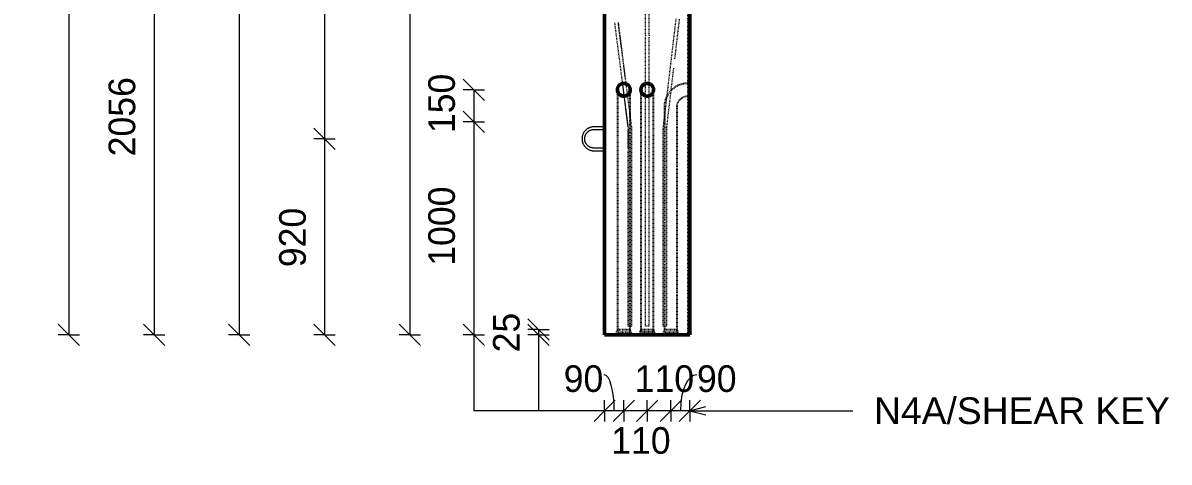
# Model space of a CAD drawing. Header units: millimetres. Extents: x 15006 to 36832, y -1993 to 19978.
# Drawn here: x 15006 to 20383, y -1993 to 69 of the extents above; entities that cross this region are included whole.
import ezdxf

# ---------------------------------------------------------------- set-up
doc = ezdxf.new("R2010")
doc.units = ezdxf.units.MM
doc.linetypes.add('Dash', pattern=[6.36, 3.18, -3.18])
for name, color, linetype, lineweight in [('A-ANNO-DIMS', 211, 'Continuous', 9), ('A-ANNO-DIMS-50', 211, 'Continuous', 9), ('A-DETL-MBND', 5, 'Continuous', 18), ('A-GENM', 13, 'Continuous', 18), ('A-WALL', 113, 'Continuous', 25), ('A-WALL-HDLN', 110, 'Dash', 25), ('G-ANNO-TEXT', 231, 'Continuous', 9), ('S-RBAR', 171, 'Continuous', 18)]:
    doc.layers.add(name, color=color, linetype=linetype, lineweight=lineweight)
doc.styles.add('Arial', font='arial.ttf', dxfattribs={"height": 125})
doc.styles.add('Nirmala UI Semilight', font='NirmalaS.ttf', dxfattribs={"height": 125})
doc.dimstyles.new('Arrow_Filled_-_2_5_NI_UI', dxfattribs={"dimscale": 304.8, "dimtxt": 130.920493, "dimasz": 0.328084, "dimexe": 0.164042, "dimexo": 0.0625, "dimgap": 0.164042, "dimtad": 1, "dimdec": 0, "dimzin": 0, "dimdsep": 46, "dimtxsty": 'Nirmala UI Semilight', "dimblk1": 'OBLIQUE', "dimblk2": 'OBLIQUE', "dimsah": 1, "dimcen": 0.09, "dimazin": 0, "dimtfac": 1, "dimtdec": 4, "dimtix": 1, "dimtmove": 0, "dimatfit": 3, "dimfxl": 0.164042, "dimfxlon": 1, "dimtvp": 1, "dimtolj": 1, "dimtzin": 0, "dimarcsym": 2})
doc.dimstyles.new('Arrow_Filled_-_2_5_NI_UI_1', dxfattribs={"dimscale": 304.8, "dimtxt": 130.920493, "dimasz": 0.328084, "dimexe": 0.164042, "dimexo": 0.0625, "dimgap": 0.164042, "dimtad": 1, "dimdec": 0, "dimzin": 0, "dimdsep": 46, "dimtxsty": 'Nirmala UI Semilight', "dimblk1": 'OBLIQUE', "dimblk2": 'OBLIQUE', "dimsah": 1, "dimcen": 0.09, "dimazin": 0, "dimtfac": 1, "dimtdec": 4, "dimtix": 1, "dimtmove": 1, "dimatfit": 3, "dimfxl": 0.164042, "dimfxlon": 1, "dimtvp": 1, "dimtolj": 1, "dimtzin": 0, "dimarcsym": 2})
doc.dimstyles.new('Arrow_Filled_-_2_5_NI_UI_2', dxfattribs={"dimscale": 304.8, "dimtxt": 130.920493, "dimasz": 0.328084, "dimexe": 0.164042, "dimexo": 0.0625, "dimgap": 0.164042, "dimtad": 1, "dimdec": 0, "dimzin": 0, "dimdsep": 46, "dimtxsty": 'Nirmala UI Semilight', "dimblk1": 'OBLIQUE', "dimblk2": 'OBLIQUE', "dimsah": 1, "dimcen": 0.09, "dimazin": 0, "dimtfac": 1, "dimtdec": 4, "dimtix": 1, "dimtmove": 2, "dimatfit": 3, "dimfxl": 0.164042, "dimfxlon": 1, "dimtvp": 1, "dimtolj": 1, "dimtzin": 0, "dimarcsym": 2})

# ---------------------------------------------------------------- blocks, each defined once
blk = doc.blocks.new('12_7Ø_ Lifting Insert_COLUMN - 12_9Ø Lifting insert-V1-Elevation Right Copy 1')
at = {"layer": 'A-GENM'}
for p, q in [((17735.4, 2176.3), (17685.4, 2176.3)), ((17685.4, 2163.6), (17735.4, 2163.6)), ((17735.4, 2076.3), (17685.4, 2076.3)), ((17685.4, 2063.6), (17735.4, 2063.6))]:
    blk.add_line(p, q, dxfattribs=at)
at = {"layer": 'A-GENM', "flags": 128}
for points in [[(17685.4, 2176.3), (17683.2, 2176.3), (17680.9, 2176.2), (17678.7, 2175.9), (17676.5, 2175.6), (17674.2, 2175.2), (17672, 2174.7), (17669.9, 2174.2), (17667.7, 2173.5), (17665.6, 2172.7), (17663.5, 2171.9), (17661.4, 2171), (17659.4, 2170), (17657.4, 2168.9), (17655.5, 2167.7), (17653.6, 2166.5), (17651.8, 2165.2), (17650, 2163.8), (17648.3, 2162.4), (17646.6, 2160.8), (17645, 2159.3), (17643.5, 2157.6), (17642, 2155.9), (17640.6, 2154.1), (17639.3, 2152.3), (17638, 2150.4), (17636.8, 2148.5), (17635.7, 2146.6), (17634.7, 2144.6), (17633.8, 2142.5), (17632.9, 2140.4), (17632.1, 2138.3), (17631.4, 2136.2), (17630.8, 2134), (17630.3, 2131.8), (17629.9, 2129.6), (17629.6, 2127.3), (17629.3, 2125.1), (17629.2, 2122.9), (17629.1, 2120.6), (17629.1, 2118.4), (17629.2, 2116.1), (17629.4, 2113.9), (17629.7, 2111.6), (17630.1, 2109.4), (17630.6, 2107.2), (17631.1, 2105), (17631.8, 2102.9), (17632.5, 2100.7), (17633.3, 2098.6), (17634.2, 2096.6), (17635.2, 2094.5), (17636.2, 2092.5), (17637.4, 2090.6), (17638.6, 2088.7), (17639.9, 2086.8), (17641.2, 2085), (17642.7, 2083.3), (17644.2, 2081.6), (17645.7, 2080), (17647.4, 2078.4), (17649.1, 2077), (17650.8, 2075.5), (17652.6, 2074.2), (17654.5, 2072.9), (17656.4, 2071.7), (17658.3, 2070.6), (17660.3, 2069.5), (17662.4, 2068.6), (17664.4, 2067.7), (17666.6, 2066.9), (17668.7, 2066.2), (17670.9, 2065.6), (17673, 2065), (17675.3, 2064.6), (17677.5, 2064.2), (17679.7, 2063.9), (17682, 2063.8), (17684.2, 2063.7), (17685.4, 2063.6)], [(17685.4, 2076.3), (17683.7, 2076.4), (17681.9, 2076.5), (17680.2, 2076.7), (17678.5, 2076.9), (17676.8, 2077.2), (17675.1, 2077.6), (17673.4, 2078), (17671.7, 2078.6), (17670.1, 2079.1), (17668.4, 2079.8), (17666.8, 2080.5), (17665.3, 2081.3), (17663.7, 2082.1), (17662.2, 2083), (17660.8, 2084), (17659.4, 2085), (17658, 2086.1), (17656.6, 2087.2), (17655.4, 2088.4), (17654.1, 2089.6), (17652.9, 2090.9), (17651.8, 2092.2), (17650.7, 2093.6), (17649.7, 2095), (17648.7, 2096.4), (17647.8, 2097.9), (17646.9, 2099.4), (17646.1, 2101), (17645.4, 2102.6), (17644.7, 2104.2), (17644.1, 2105.8), (17643.6, 2107.5), (17643.1, 2109.2), (17642.7, 2110.9), (17642.4, 2112.6), (17642.2, 2114.3), (17642, 2116), (17641.8, 2117.8), (17641.8, 2119.5), (17641.8, 2121.3), (17641.9, 2123), (17642, 2124.8), (17642.3, 2126.5), (17642.6, 2128.2), (17642.9, 2129.9), (17643.4, 2131.6), (17643.9, 2133.3), (17644.4, 2134.9), (17645, 2136.6), (17645.7, 2138.2), (17646.5, 2139.7), (17647.3, 2141.3), (17648.2, 2142.8), (17649.1, 2144.3), (17650.1, 2145.7), (17651.2, 2147.1), (17652.3, 2148.4), (17653.5, 2149.7), (17654.7, 2151), (17655.9, 2152.2), (17657.3, 2153.3), (17658.6, 2154.4), (17660, 2155.5), (17661.5, 2156.5), (17662.9, 2157.4), (17664.4, 2158.3), (17666, 2159.1), (17667.6, 2159.8), (17669.2, 2160.5), (17670.8, 2161.1), (17672.5, 2161.7), (17674.1, 2162.2), (17675.8, 2162.6), (17677.5, 2162.9), (17679.3, 2163.2), (17681, 2163.4), (17682.7, 2163.6), (17684.5, 2163.6), (17685.4, 2163.6)]]:
    blk.add_lwpolyline(points, dxfattribs=at)
blk = doc.blocks.new('DIMBLOCK11-Elevation Right Copy 1')
at = {"layer": 'A-ANNO-DIMS-50'}
for p, q in [((16821.4, 3040), (16771.4, 3090)), ((16821.4, 3040), (16771.4, 3040)), ((16821.4, 3040), (16821.4, -1395)), ((16821.4, 3040), (16871.4, 2990)), ((16821.4, 3040), (16871.4, 3040)), ((16821.4, -1395), (16771.4, -1345)), ((16821.4, -1395), (16771.4, -1395)), ((16821.4, -1395), (16871.4, -1445)), ((16821.4, -1395), (16871.4, -1395))]:
    blk.add_line(p, q, dxfattribs=at)
at = {"layer": 'A-ANNO-DIMS-50', "color": 0, "insert": (16608.3, 629.7), "char_height": 125, "width": 462.744, "attachment_point": 1, "rotation": 90, "line_spacing_factor": 1.142579, "style": 'Nirmala UI Semilight'}
blk.add_mtext('4435', dxfattribs=at)
blk = doc.blocks.new('_Oblique')
at = {"color": 0, "linetype": 'ByBlock', "lineweight": -2}
blk.add_line((-0.5, -0.5), (0.5, 0.5), dxfattribs=at)
blk = doc.blocks.new('DIMBLOCK15-Elevation Right Copy 1')
at = {"layer": 'A-ANNO-DIMS-50'}
for p, q in [((16421.4, 2120), (16371.4, 2170)), ((16421.4, 2120), (16371.4, 2120)), ((16421.4, 2120), (16421.4, -475)), ((16421.4, 2120), (16471.4, 2070)), ((16421.4, 2120), (16471.4, 2120)), ((16421.4, -475), (16371.4, -425)), ((16421.4, -475), (16371.4, -475)), ((16421.4, -475), (16471.4, -525)), ((16421.4, -475), (16471.4, -475))]:
    blk.add_line(p, q, dxfattribs=at)
at = {"layer": 'A-ANNO-DIMS-50', "color": 0, "insert": (16208.3, 632.1), "char_height": 125, "width": 457.032, "attachment_point": 1, "rotation": 90, "line_spacing_factor": 1.142579, "style": 'Nirmala UI Semilight'}
blk.add_mtext('2595', dxfattribs=at)
blk = doc.blocks.new('DIMBLOCK16-Elevation Right Copy 1')
at = {"layer": 'A-ANNO-DIMS-50'}
for p, q in [((16421.4, -475), (16371.4, -425)), ((16421.4, -475), (16371.4, -475)), ((16421.4, -475), (16421.4, -1395)), ((16421.4, -475), (16471.4, -525)), ((16421.4, -475), (16471.4, -475)), ((16421.4, -1395), (16371.4, -1345)), ((16421.4, -1395), (16371.4, -1395)), ((16421.4, -1395), (16471.4, -1445)), ((16421.4, -1395), (16471.4, -1395))]:
    blk.add_line(p, q, dxfattribs=at)
at = {"layer": 'A-ANNO-DIMS-50', "color": 0, "insert": (16208.3, -1077.8), "char_height": 125, "width": 342.774, "attachment_point": 1, "rotation": 90, "line_spacing_factor": 1.142579, "style": 'Nirmala UI Semilight'}
blk.add_mtext('920', dxfattribs=at)
blk = doc.blocks.new('DIMBLOCK21-Elevation Right Copy 1')
at = {"layer": 'A-ANNO-DIMS-50'}
for p, q in [((16021.4, 3040), (15971.4, 3090)), ((16021.4, 3040), (15971.4, 3040)), ((16021.4, 3040), (16021.4, -1395)), ((16021.4, 3040), (16071.4, 2990)), ((16021.4, 3040), (16071.4, 3040)), ((16021.4, -1395), (15971.4, -1345)), ((16021.4, -1395), (15971.4, -1395)), ((16021.4, -1395), (16071.4, -1445)), ((16021.4, -1395), (16071.4, -1395))]:
    blk.add_line(p, q, dxfattribs=at)
at = {"layer": 'A-ANNO-DIMS-50', "color": 0, "insert": (15808.3, 629.7), "char_height": 125, "width": 462.744, "attachment_point": 1, "rotation": 90, "line_spacing_factor": 1.142579, "style": 'Nirmala UI Semilight'}
blk.add_mtext('4435', dxfattribs=at)
blk = doc.blocks.new('DIMBLOCK25-Elevation Right Copy 1')
at = {"layer": 'A-ANNO-DIMS-50'}
for p, q in [((15621.4, 660.9), (15571.4, 710.9)), ((15621.4, 660.9), (15571.4, 660.9)), ((15621.4, 660.9), (15621.4, -1395)), ((15621.4, 660.9), (15671.4, 610.9)), ((15621.4, 660.9), (15671.4, 660.9)), ((15621.4, -1395), (15571.4, -1345)), ((15621.4, -1395), (15571.4, -1395)), ((15621.4, -1395), (15671.4, -1445)), ((15621.4, -1395), (15671.4, -1395))]:
    blk.add_line(p, q, dxfattribs=at)
at = {"layer": 'A-ANNO-DIMS-50', "color": 0, "insert": (15408.3, -557.5), "char_height": 125, "width": 457.032, "attachment_point": 1, "rotation": 90, "line_spacing_factor": 1.142579, "style": 'Nirmala UI Semilight'}
blk.add_mtext('2056', dxfattribs=at)
blk = doc.blocks.new('DIMBLOCK27-Elevation Right Copy 1')
at = {"layer": 'A-ANNO-DIMS-50'}
for p, q in [((15221.4, 3660), (15171.4, 3710)), ((15221.4, 3660), (15171.4, 3660)), ((15221.4, 3660), (15221.4, -1395)), ((15221.4, 3660), (15271.4, 3610)), ((15221.4, 3660), (15271.4, 3660)), ((15221.4, -1395), (15171.4, -1345)), ((15221.4, -1395), (15171.4, -1395)), ((15221.4, -1395), (15271.4, -1445)), ((15221.4, -1395), (15271.4, -1395))]:
    blk.add_line(p, q, dxfattribs=at)
at = {"layer": 'A-ANNO-DIMS-50', "color": 0, "insert": (15008.3, 942.1), "char_height": 125, "width": 457.032, "attachment_point": 1, "rotation": 90, "line_spacing_factor": 1.142579, "style": 'Nirmala UI Semilight'}
blk.add_mtext('5055', dxfattribs=at)
blk = doc.blocks.new('DIMBLOCK28-Elevation Right Copy 1')
at = {"layer": 'A-ANNO-DIMS-50'}
for p, q in [((18045.4, -1751.5), (18095.4, -1701.5)), ((18045.4, -1751.5), (18045.4, -1701.5)), ((18135.4, -1751.5), (18185.4, -1701.5)), ((18135.4, -1751.5), (18135.4, -1701.5)), ((18045.4, -1751.5), (17995.4, -1801.5)), ((18135.4, -1751.5), (18045.4, -1751.5)), ((18045.4, -1751.5), (18045.4, -1801.5)), ((18135.4, -1751.5), (18085.4, -1801.5)), ((18135.4, -1751.5), (18135.4, -1801.5))]:
    blk.add_line(p, q, dxfattribs=at)
blk.add_ellipse((18168.3, -1751.5), major_axis=(0, 169), ratio=0.460971, start_param=0, end_param=1.570796, dxfattribs=at)
at = {"layer": 'A-ANNO-DIMS-50', "color": 0, "insert": (18168.3, -1538.4), "char_height": 125, "width": 228.516, "attachment_point": 1, "line_spacing_factor": 1.142579, "style": 'Nirmala UI Semilight'}
blk.add_mtext('90', dxfattribs=at)
blk = doc.blocks.new('DIMBLOCK29-Elevation Right Copy 1')
at = {"layer": 'A-ANNO-DIMS-50'}
for p, q in [((17935.2, -1751.5), (17985.2, -1701.5)), ((17935.2, -1751.5), (17935.2, -1701.5)), ((18045.4, -1751.5), (18095.4, -1701.5)), ((18045.4, -1751.5), (18045.4, -1701.5)), ((17935.2, -1751.5), (17885.2, -1801.5)), ((18045.4, -1751.5), (17935.2, -1751.5)), ((17935.2, -1751.5), (17935.2, -1801.5)), ((18045.4, -1751.5), (17995.4, -1801.5)), ((18045.4, -1751.5), (18045.4, -1801.5))]:
    blk.add_line(p, q, dxfattribs=at)
at = {"layer": 'A-ANNO-DIMS-50', "color": 0, "insert": (17876.1, -1538.4), "char_height": 125, "width": 274.219, "attachment_point": 1, "line_spacing_factor": 1.142579, "style": 'Nirmala UI Semilight'}
blk.add_mtext('110', dxfattribs=at)
blk = doc.blocks.new('DIMBLOCK30-Elevation Right Copy 1')
at = {"layer": 'A-ANNO-DIMS-50'}
for p, q in [((17825.2, -1751.5), (17875.2, -1701.5)), ((17825.2, -1751.5), (17825.2, -1701.5)), ((17935.2, -1751.5), (17985.2, -1701.5)), ((17935.2, -1751.5), (17935.2, -1701.5)), ((17825.2, -1751.5), (17775.2, -1801.5)), ((17935.2, -1751.5), (17825.2, -1751.5)), ((17825.2, -1751.5), (17825.2, -1801.5)), ((17935.2, -1751.5), (17885.2, -1801.5)), ((17935.2, -1751.5), (17935.2, -1801.5))]:
    blk.add_line(p, q, dxfattribs=at)
at = {"layer": 'A-ANNO-DIMS-50', "color": 0, "insert": (17766, -1828.7), "char_height": 125, "width": 274.219, "attachment_point": 1, "line_spacing_factor": 1.142579, "style": 'Nirmala UI Semilight'}
blk.add_mtext('110', dxfattribs=at)
blk = doc.blocks.new('DIMBLOCK31-Elevation Right Copy 1')
at = {"layer": 'A-ANNO-DIMS-50'}
for p, q in [((17735.4, -1751.5), (17785.4, -1701.5)), ((17735.4, -1751.5), (17735.4, -1701.5)), ((17825.2, -1751.5), (17875.2, -1701.5)), ((17825.2, -1751.5), (17825.2, -1701.5)), ((17735.4, -1751.5), (17685.4, -1801.5)), ((17825.2, -1751.5), (17735.4, -1751.5)), ((17735.4, -1751.5), (17735.4, -1801.5)), ((17825.2, -1751.5), (17775.2, -1801.5)), ((17825.2, -1751.5), (17825.2, -1801.5))]:
    blk.add_line(p, q, dxfattribs=at)
blk.add_ellipse((17733.5, -1751.5), major_axis=(0, 169), ratio=0.277127, start_param=4.712389, end_param=6.283185, dxfattribs=at)
at = {"layer": 'A-ANNO-DIMS-50', "color": 0, "insert": (17543.1, -1538.4), "char_height": 125, "width": 228.516, "attachment_point": 1, "line_spacing_factor": 1.142579, "style": 'Nirmala UI Semilight'}
blk.add_mtext('90', dxfattribs=at)
blk = doc.blocks.new('DIMBLOCK32-Elevation Right Copy 1')
at = {"layer": 'A-ANNO-DIMS-50'}
for p, q in [((17424.7, -1370), (17374.7, -1320)), ((17424.7, -1395), (17374.7, -1345)), ((17424.7, -1370), (17374.7, -1370)), ((17424.7, -1395), (17374.7, -1395)), ((17424.7, -1370), (17424.7, -1395)), ((17424.7, -1370), (17474.7, -1420)), ((17424.7, -1370), (17474.7, -1370)), ((17424.7, -1395), (17474.7, -1445)), ((17424.7, -1395), (17474.7, -1395))]:
    blk.add_line(p, q, dxfattribs=at)
at = {"layer": 'A-ANNO-DIMS-50', "color": 0, "insert": (17211.6, -1477.7), "char_height": 125, "width": 228.516, "attachment_point": 1, "rotation": 90, "line_spacing_factor": 1.142579, "style": 'Nirmala UI Semilight'}
blk.add_mtext('25', dxfattribs=at)
blk = doc.blocks.new('DIMBLOCK33-Elevation Right Copy 1')
at = {"layer": 'A-ANNO-DIMS-50'}
for p, q in [((17121, -245), (17071, -195)), ((17121, -245), (17071, -245)), ((17121, -245), (17121, -395)), ((17121, -245), (17171, -295)), ((17121, -245), (17171, -245)), ((17121, -395), (17071, -345)), ((17121, -395), (17071, -395)), ((17121, -395), (17171, -445)), ((17121, -395), (17171, -395))]:
    blk.add_line(p, q, dxfattribs=at)
at = {"layer": 'A-ANNO-DIMS-50', "color": 0, "insert": (16907.9, -448.5), "char_height": 125, "width": 308.496, "attachment_point": 1, "rotation": 90, "line_spacing_factor": 1.142579, "style": 'Nirmala UI Semilight'}
blk.add_mtext('150', dxfattribs=at)
blk = doc.blocks.new('DIMBLOCK34-Elevation Right Copy 1')
at = {"layer": 'A-ANNO-DIMS-50'}
for p, q in [((17121, -395), (17071, -345)), ((17121, -395), (17071, -395)), ((17121, -395), (17121, -1395)), ((17121, -395), (17171, -445)), ((17121, -395), (17171, -395)), ((17121, -1395), (17071, -1345)), ((17121, -1395), (17071, -1395)), ((17121, -1395), (17171, -1445)), ((17121, -1395), (17171, -1395))]:
    blk.add_line(p, q, dxfattribs=at)
at = {"layer": 'A-ANNO-DIMS-50', "color": 0, "insert": (16907.9, -1071.1), "char_height": 125, "width": 422.754, "attachment_point": 1, "rotation": 90, "line_spacing_factor": 1.142579, "style": 'Nirmala UI Semilight'}
blk.add_mtext('1000', dxfattribs=at)

msp = doc.modelspace()

# ---------------------------------------------------------------- linework, layer by layer
at = {"layer": 'A-DETL-MBND'}
for p, q in [((17121, -1395), (17121, -1751.5)), ((17424.7, -1395), (17424.7, -1751.5)), ((17735.4, -1751.5), (17121, -1751.5))]:
    msp.add_line(p, q, dxfattribs=at)
at = {"layer": 'A-WALL', "lineweight": 50}
for p, q in [((17735.4, 3040), (17735.4, -1395)), ((18135.4, -1395), (18135.4, 511.2)), ((17735.4, -1395), (18135.4, -1395))]:
    msp.add_line(p, q, dxfattribs=at)
at = {"layer": 'A-WALL'}
for p, q in [((17935.4, -215), (17935.2, -215)), ((17935.2, -275), (17935.4, -275))]:
    msp.add_line(p, q, dxfattribs=at)
at = {"layer": 'A-WALL', "flags": 128}
for points in [[(17825.2, -215), (17824, -215), (17822.8, -215.1), (17821.6, -215.2), (17820.5, -215.4), (17819.3, -215.6), (17818.1, -215.9), (17816.9, -216.2), (17815.8, -216.5), (17814.7, -216.9), (17813.6, -217.4), (17812.5, -217.9), (17811.4, -218.4), (17810.3, -219), (17809.3, -219.6), (17808.3, -220.2), (17807.3, -220.9), (17806.4, -221.7), (17805.5, -222.4), (17804.6, -223.3), (17803.7, -224.1), (17802.9, -225), (17802.1, -225.9), (17801.4, -226.8), (17800.7, -227.8), (17800, -228.8), (17799.4, -229.8), (17798.8, -230.9), (17798.2, -231.9), (17797.7, -233), (17797.3, -234.1), (17796.9, -235.3), (17796.5, -236.4), (17796.2, -237.6), (17795.9, -238.7), (17795.7, -239.9), (17795.5, -241.1), (17795.4, -242.3), (17795.3, -243.5), (17795.2, -244.7), (17795.2, -245)], [(17855.2, -245), (17855.2, -243.8), (17855.1, -242.6), (17855, -241.4), (17854.9, -240.2), (17854.6, -239), (17854.4, -237.9), (17854.1, -236.7), (17853.7, -235.6), (17853.3, -234.4), (17852.9, -233.3), (17852.4, -232.2), (17851.8, -231.1), (17851.3, -230.1), (17850.7, -229.1), (17850, -228.1), (17849.3, -227.1), (17848.6, -226.1), (17847.8, -225.2), (17847, -224.3), (17846.1, -223.5), (17845.3, -222.7), (17844.4, -221.9), (17843.4, -221.1), (17842.4, -220.4), (17841.4, -219.8), (17840.4, -219.1), (17839.4, -218.5), (17838.3, -218), (17837.2, -217.5), (17836.1, -217), (17835, -216.6), (17833.8, -216.3), (17832.7, -215.9), (17831.5, -215.7), (17830.3, -215.4), (17829.1, -215.3), (17828, -215.1), (17826.8, -215), (17825.6, -215), (17825.2, -215)], [(17935.2, -215), (17934, -215), (17932.8, -215.1), (17931.6, -215.2), (17930.5, -215.4), (17929.3, -215.6), (17928.1, -215.9), (17926.9, -216.2), (17925.8, -216.5), (17924.7, -216.9), (17923.6, -217.4), (17922.5, -217.9), (17921.4, -218.4), (17920.3, -219), (17919.3, -219.6), (17918.3, -220.2), (17917.3, -220.9), (17916.4, -221.7), (17915.5, -222.4), (17914.6, -223.3), (17913.7, -224.1), (17912.9, -225), (17912.1, -225.9), (17911.4, -226.8), (17910.7, -227.8), (17910, -228.8), (17909.4, -229.8), (17908.8, -230.9), (17908.2, -231.9), (17907.7, -233), (17907.3, -234.1), (17906.9, -235.3), (17906.5, -236.4), (17906.2, -237.6), (17905.9, -238.7), (17905.7, -239.9), (17905.5, -241.1), (17905.4, -242.3), (17905.3, -243.5), (17905.2, -244.7), (17905.2, -245)], [(17965.2, -245), (17965.2, -243.8), (17965.1, -242.6), (17965, -241.4), (17964.9, -240.2), (17964.6, -239), (17964.4, -237.9), (17964.1, -236.7), (17963.7, -235.6), (17963.3, -234.4), (17962.9, -233.3), (17962.4, -232.2), (17961.8, -231.1), (17961.3, -230.1), (17960.7, -229.1), (17960, -228.1), (17959.3, -227.1), (17958.6, -226.1), (17957.8, -225.2), (17957, -224.3), (17956.1, -223.5), (17955.3, -222.7), (17954.4, -221.9), (17953.4, -221.1), (17952.4, -220.4), (17951.4, -219.8), (17950.4, -219.1), (17949.4, -218.5), (17948.3, -218), (17947.2, -217.5), (17946.1, -217), (17945, -216.6), (17943.8, -216.3), (17942.7, -215.9), (17941.5, -215.7), (17940.3, -215.4), (17939.1, -215.3), (17938, -215.1), (17936.8, -215), (17935.6, -215), (17935.4, -215)], [(17795.2, -245), (17795.3, -246.2), (17795.3, -247.4), (17795.5, -248.6), (17795.6, -249.8), (17795.8, -251), (17796.1, -252.1), (17796.4, -253.3), (17796.8, -254.4), (17797.2, -255.6), (17797.6, -256.7), (17798.1, -257.8), (17798.6, -258.9), (17799.2, -259.9), (17799.8, -260.9), (17800.5, -261.9), (17801.2, -262.9), (17801.9, -263.9), (17802.7, -264.8), (17803.5, -265.7), (17804.3, -266.5), (17805.2, -267.3), (17806.1, -268.1), (17807.1, -268.9), (17808, -269.6), (17809, -270.2), (17810, -270.9), (17811.1, -271.5), (17812.2, -272), (17813.3, -272.5), (17814.4, -273), (17815.5, -273.4), (17816.6, -273.7), (17817.8, -274.1), (17819, -274.3), (17820.1, -274.6), (17821.3, -274.7), (17822.5, -274.9), (17823.7, -275), (17824.9, -275), (17825.2, -275)], [(17795.2, -245), (17795.2, -245.1), (17795.2, -245.3), (17795.2, -245.6), (17795.2, -246), (17795.2, -246.6), (17795.2, -247.3), (17795.2, -248.1), (17795.2, -249.1), (17795.2, -250.1), (17795.2, -251.3), (17795.2, -252.6), (17795.2, -254), (17795.2, -255.6), (17795.2, -257.2), (17795.2, -259)], [(17825.2, -275), (17826.4, -275), (17827.6, -274.9), (17828.8, -274.8), (17830, -274.6), (17831.2, -274.4), (17832.4, -274.1), (17833.5, -273.8), (17834.7, -273.5), (17835.8, -273.1), (17836.9, -272.6), (17838, -272.1), (17839.1, -271.6), (17840.1, -271), (17841.2, -270.4), (17842.2, -269.8), (17843.2, -269.1), (17844.1, -268.3), (17845, -267.6), (17845.9, -266.7), (17846.8, -265.9), (17847.6, -265), (17848.4, -264.1), (17849.1, -263.2), (17849.8, -262.2), (17850.5, -261.2), (17851.1, -260.2), (17851.7, -259.1), (17852.2, -258.1), (17852.7, -257), (17853.2, -255.9), (17853.6, -254.7), (17854, -253.6), (17854.3, -252.4), (17854.6, -251.3), (17854.8, -250.1), (17855, -248.9), (17855.1, -247.7), (17855.2, -246.5), (17855.2, -245.3), (17855.2, -245)], [(17855.2, -259.5), (17855.2, -257.7), (17855.2, -256), (17855.2, -254.4), (17855.2, -253), (17855.2, -251.7), (17855.2, -250.4), (17855.2, -249.3), (17855.2, -248.4), (17855.2, -247.5), (17855.2, -246.8), (17855.2, -246.2), (17855.2, -245.7), (17855.2, -245.3), (17855.2, -245.1), (17855.2, -245), (17855.2, -245)], [(17905.2, -245), (17905.3, -246.2), (17905.3, -247.4), (17905.5, -248.6), (17905.6, -249.8), (17905.8, -251), (17906.1, -252.1), (17906.4, -253.3), (17906.8, -254.4), (17907.2, -255.6), (17907.6, -256.7), (17908.1, -257.8), (17908.6, -258.9), (17909.2, -259.9), (17909.8, -260.9), (17910.5, -261.9), (17911.2, -262.9), (17911.9, -263.9), (17912.7, -264.8), (17913.5, -265.7), (17914.3, -266.5), (17915.2, -267.3), (17916.1, -268.1), (17917.1, -268.9), (17918, -269.6), (17919, -270.2), (17920, -270.9), (17921.1, -271.5), (17922.2, -272), (17923.3, -272.5), (17924.4, -273), (17925.5, -273.4), (17926.6, -273.7), (17927.8, -274.1), (17929, -274.3), (17930.1, -274.6), (17931.3, -274.7), (17932.5, -274.9), (17933.7, -275), (17934.9, -275), (17935.2, -275)], [(17905.2, -245), (17905.2, -245.1), (17905.2, -245.3), (17905.2, -245.6), (17905.2, -246), (17905.2, -246.6), (17905.2, -247.3), (17905.2, -248.1), (17905.2, -249.1), (17905.2, -250.1), (17905.2, -251.3), (17905.2, -252.6), (17905.2, -254), (17905.2, -255.6), (17905.2, -257.2), (17905.2, -259)], [(17935.4, -275), (17936.6, -275), (17937.8, -274.9), (17939, -274.8), (17940.2, -274.6), (17941.4, -274.4), (17942.6, -274.1), (17943.7, -273.8), (17944.9, -273.4), (17946, -273), (17947.1, -272.6), (17948.2, -272.1), (17949.3, -271.5), (17950.3, -270.9), (17951.3, -270.3), (17952.3, -269.6), (17953.3, -268.9), (17954.3, -268.2), (17955.2, -267.4), (17956, -266.6), (17956.9, -265.8), (17957.7, -264.9), (17958.5, -264), (17959.2, -263), (17959.9, -262), (17960.6, -261), (17961.2, -260), (17961.8, -259), (17962.3, -257.9), (17962.8, -256.8), (17963.3, -255.7), (17963.7, -254.6), (17964, -253.4), (17964.3, -252.3), (17964.6, -251.1), (17964.8, -249.9), (17965, -248.7), (17965.1, -247.5), (17965.2, -246.3), (17965.2, -245.1), (17965.2, -245)], [(17965.2, -259.5), (17965.2, -257.7), (17965.2, -256), (17965.2, -254.4), (17965.2, -253), (17965.2, -251.7), (17965.2, -250.4), (17965.2, -249.3), (17965.2, -248.4), (17965.2, -247.5), (17965.2, -246.8), (17965.2, -246.2), (17965.2, -245.7), (17965.2, -245.3), (17965.2, -245.1), (17965.2, -245), (17965.2, -245)]]:
    msp.add_lwpolyline(points, dxfattribs=at)
at = {"layer": 'A-WALL', "lineweight": 50}
for centre, start, end in [((17825.2, -245), 90.3322, 125.6842), ((17825.2, -245), 54.3096, 89.683), ((17935.2, -245), 90.3322, 125.6842), ((17935.2, -245), 54.0915, 89.3325), ((17825.2, -245), 126.3, 233.7091), ((17825.2, -245), 306.2778, 53.6857), ((17935.2, -245), 126.3, 233.7091), ((17935.2, -245), 306.5066, 53.4644), ((17825.2, -245), 234.2865, 269.683), ((17825.2, -245), 270.3322, 305.7076), ((17935.2, -245), 234.2865, 269.683), ((17935.2, -245), 270.7059, 305.9301)]:
    msp.add_arc(centre, 30, start, end, dxfattribs=at)
at = {"layer": 'A-WALL-HDLN'}
for p, q in [((18125.4, 3659.9), (18125.4, -1395)), ((18135.4, -215), (18125.4, -215)), ((17795.2, -245), (17795.2, -245.1)), ((17855.2, -245), (17855.2, -245.1)), ((17905.2, -245), (17905.2, -245.1)), ((17965.2, -245), (17965.2, -245.1)), ((18125.4, -275), (18135.4, -275)), ((17795.2, -325), (17795.2, -1376.3)), ((17855.2, -1376.3), (17855.2, -325)), ((17905.2, -325), (17905.2, -1376)), ((17965.2, -1376.5), (17965.2, -325)), ((18015.4, -325), (18015.4, -381.5)), ((18075.4, -1377), (18075.4, -325)), ((18015.4, -382.3), (18015.4, -1375.5)), ((17787.7, -1395), (17792.7, -1382.5)), ((17792.7, -1382.5), (17795.2, -1376.3)), ((17792.7, -1382.5), (17857.7, -1382.5)), ((17797.7, -1370), (17852.7, -1370)), ((17855.3, -1376.3), (17857.7, -1382.5)), ((17857.8, -1382.5), (17862.7, -1395)), ((17897.6, -1395), (17902.3, -1383.3)), ((17902.3, -1383.3), (17905.2, -1376)), ((17967.9, -1383.3), (17902.3, -1383.3)), ((17907.6, -1370), (17962.6, -1370)), ((17965.3, -1376.6), (17967.9, -1383.3)), ((17967.9, -1383.3), (17972.6, -1395)), ((18007.6, -1395), (18012.6, -1382.5)), ((18012.6, -1382.5), (18015.4, -1375.5)), ((18012.6, -1382.5), (18077.6, -1382.5)), ((18017.6, -1370), (18072.6, -1370)), ((18075.4, -1377.1), (18077.6, -1382.5)), ((18077.6, -1382.5), (18082.6, -1395))]:
    msp.add_line(p, q, dxfattribs=at)
at = {"layer": 'A-WALL-HDLN', "flags": 128}
for points in [[(18125.4, -215), (18121, -215.1), (18116.6, -215.4), (18112.3, -215.8), (18107.9, -216.4), (18103.6, -217.2), (18099.3, -218.2), (18095, -219.3), (18090.8, -220.6), (18086.7, -222.1), (18082.6, -223.7), (18078.6, -225.5), (18074.6, -227.4), (18070.8, -229.5), (18067, -231.8), (18063.3, -234.2), (18059.7, -236.8), (18056.3, -239.5), (18052.9, -242.3), (18049.6, -245.3), (18046.5, -248.4), (18043.5, -251.6), (18040.6, -254.9), (18037.9, -258.4), (18035.3, -261.9), (18032.9, -265.6), (18030.6, -269.3), (18028.4, -273.2), (18028.3, -273.5)], [(17795.2, -245.1), (17795.2, -245), (17795.2, -245)], [(17795.2, -259), (17795.2, -260.8), (17795.2, -262.8), (17795.2, -264.9), (17795.2, -267), (17795.2, -269.3), (17795.2, -271.6), (17795.2, -274), (17795.2, -276.5), (17795.2, -279.1), (17795.2, -281.8), (17795.2, -284.5), (17795.2, -287.3), (17795.2, -290.1), (17795.2, -293.1), (17795.2, -296), (17795.2, -299), (17795.2, -302.1), (17795.2, -305.1), (17795.2, -308.3), (17795.2, -311.4), (17795.2, -314.6), (17795.2, -317.7), (17795.2, -320.9), (17795.2, -324.1), (17795.2, -325)], [(17855.2, -245.1), (17855.2, -245), (17855.2, -245)], [(17855.2, -325), (17855.2, -321.8), (17855.2, -318.6), (17855.2, -315.4), (17855.2, -312.3), (17855.2, -309.1), (17855.2, -306), (17855.2, -302.9), (17855.2, -299.8), (17855.2, -296.8), (17855.2, -293.8), (17855.2, -290.9), (17855.2, -288.1), (17855.2, -285.2), (17855.2, -282.5), (17855.2, -279.8), (17855.2, -277.2), (17855.2, -274.7), (17855.2, -272.2), (17855.2, -269.9), (17855.2, -267.6), (17855.2, -265.4), (17855.2, -263.3), (17855.2, -261.4), (17855.2, -259.5)], [(17905.2, -245.1), (17905.2, -245), (17905.2, -245)], [(17905.2, -259), (17905.2, -260.8), (17905.2, -262.8), (17905.2, -264.9), (17905.2, -267), (17905.2, -269.3), (17905.2, -271.6), (17905.2, -274), (17905.2, -276.5), (17905.2, -279.1), (17905.2, -281.8), (17905.2, -284.5), (17905.2, -287.3), (17905.2, -290.1), (17905.2, -293.1), (17905.2, -296), (17905.2, -299), (17905.2, -302.1), (17905.2, -305.1), (17905.2, -308.3), (17905.2, -311.4), (17905.2, -314.6), (17905.2, -317.7), (17905.2, -320.9), (17905.2, -324.1), (17905.2, -325)], [(17965.2, -245.1), (17965.2, -245), (17965.2, -245)], [(17965.2, -325), (17965.2, -321.8), (17965.2, -318.6), (17965.2, -315.4), (17965.2, -312.3), (17965.2, -309.1), (17965.2, -306), (17965.2, -302.9), (17965.2, -299.8), (17965.2, -296.8), (17965.2, -293.8), (17965.2, -290.9), (17965.2, -288.1), (17965.2, -285.2), (17965.2, -282.5), (17965.2, -279.8), (17965.2, -277.2), (17965.2, -274.7), (17965.2, -272.2), (17965.2, -269.9), (17965.2, -267.6), (17965.2, -265.4), (17965.2, -263.3), (17965.2, -261.4), (17965.2, -259.5)], [(18028.1, -273.7), (18026.4, -277.1), (18024.6, -281.1), (18022.9, -285.1), (18021.4, -289.3), (18020, -293.5), (18018.9, -297.7), (18017.9, -302), (18017, -306.3), (18016.4, -310.7), (18015.9, -315), (18015.6, -319.4), (18015.4, -323.8), (18015.4, -325)], [(18075.4, -325), (18075.5, -323), (18075.6, -321), (18075.8, -319), (18076.1, -317), (18076.4, -315.1), (18076.9, -313.1), (18077.4, -311.2), (18078, -309.3), (18078.6, -307.4), (18079.4, -305.5), (18080.2, -303.7), (18081.1, -301.9), (18082, -300.2), (18083.1, -298.4), (18084.2, -296.8), (18085.3, -295.1), (18086.6, -293.6), (18087.8, -292), (18089.2, -290.6), (18090.6, -289.1), (18092.1, -287.8), (18093.6, -286.5), (18095.1, -285.2), (18096.8, -284), (18098.4, -282.9), (18100.1, -281.9), (18101.9, -280.9), (18103.6, -280), (18105.5, -279.2), (18107.3, -278.4), (18109.2, -277.7), (18111.1, -277.1), (18113, -276.6), (18115, -276.1), (18116.9, -275.7), (18118.9, -275.4), (18120.9, -275.2), (18122.9, -275.1), (18124.9, -275), (18125.4, -275)], [(17797.7, -1370), (17796.7, -1372.7), (17795.9, -1374.7), (17795.4, -1375.9), (17795.3, -1376.2)], [(17795.3, -1376.2), (17795.4, -1375.9), (17795.9, -1374.7), (17796.7, -1372.7), (17797.7, -1370)], [(17852.7, -1370), (17853.8, -1372.7), (17854.6, -1374.7), (17855.1, -1375.9), (17855.2, -1376.2)], [(17855.2, -1376.2), (17855.1, -1375.9), (17854.6, -1374.7), (17853.8, -1372.7), (17852.7, -1370)], [(17907.6, -1370), (17906.5, -1372.9), (17905.7, -1374.9), (17905.3, -1375.8)], [(17905.3, -1375.8), (17905.7, -1374.9), (17906.5, -1372.9), (17907.6, -1370)], [(17962.6, -1370), (17963.8, -1372.8), (17964.6, -1374.9), (17965.1, -1376.1), (17965.2, -1376.5)], [(17965.2, -1376.5), (17965.1, -1376.1), (17964.6, -1374.9), (17963.8, -1372.8), (17962.6, -1370)], [(18017.6, -1370), (18016.7, -1372.4), (18016, -1374.1), (18015.6, -1375.1), (18015.4, -1375.4)], [(18075.4, -1377), (18075.3, -1376.6), (18074.7, -1375.3), (18073.8, -1373), (18072.6, -1370)]]:
    msp.add_lwpolyline(points, dxfattribs=at)
at = {"layer": 'A-WALL-HDLN'}
for centre, start, end in [((17825.2, -245), 90.8585, 104.1844), ((17825.2, -245), 75.6764, 89.207), ((17935.2, -245), 90.8585, 104.1844), ((17935.2, -245), 75.4729, 88.7819), ((17825.2, -245), 165.1992, 179.2069), ((17825.2, -245), 179.437, 194.7877), ((17825.2, -245), 163.0157, 164.7716), ((17825.2, -245), 195, 196.9843), ((17825.2, -245), 161.1055, 162.5191), ((17825.2, -245), 197.4809, 198.8945), ((17825.2, -245), 150.4552, 160.2914), ((17825.2, -245), 199.7086, 209.7609), ((17825.2, -245), 135.6288, 149.6255), ((17825.2, -245), 210.4129, 224.3929), ((17825.2, -245), 225.5593, 232.0765), ((17825.2, -245), 127.9235, 134.3174), ((17825.2, -245), 124.948, 127.2544), ((17825.2, -245), 120.7989, 124.3787), ((17825.2, -245), 105.7936, 119.2128), ((17825.2, -245), 60.8085, 74.1559), ((17825.2, -245), 55.6213, 59.2527), ((17825.2, -245), 52.7456, 55.052), ((17825.2, -245), 45.6229, 52.0765), ((17825.2, -245), 307.9235, 314.3861), ((17825.2, -245), 30.4733, 44.3239), ((17825.2, -245), 315.5656, 329.67), ((17825.2, -245), 19.7086, 29.7529), ((17825.2, -245), 330.4011, 340.2914), ((17825.2, -245), 17.4809, 18.8945), ((17825.2, -245), 341.1055, 342.5191), ((17825.2, -245), 15.2183, 16.9843), ((17825.2, -245), 343.0157, 344.7857), ((17825.2, -245), 359.437, 14.7756), ((17825.2, -245), 345.1869, 359.2069), ((17935.2, -245), 165.1992, 179.2069), ((17935.2, -245), 179.437, 194.7877), ((17935.2, -245), 163.0157, 164.7716), ((17935.2, -245), 195, 196.9843), ((17935.2, -245), 161.1055, 162.5191), ((17935.2, -245), 197.4809, 198.8945), ((17935.2, -245), 150.4552, 160.2914), ((17935.2, -245), 199.7086, 209.7609), ((17935.2, -245), 135.6288, 149.6255), ((17935.2, -245), 210.4129, 224.3929), ((17935.2, -245), 225.5593, 232.0765), ((17935.2, -245), 127.9235, 134.3174), ((17935.2, -245), 124.948, 127.2544), ((17935.2, -245), 120.7989, 124.3787), ((17935.2, -245), 105.7936, 119.2128), ((17935.2, -245), 60.5619, 73.8624), ((17935.2, -245), 55.3939, 58.9726), ((17935.2, -245), 52.5297, 54.8223), ((17935.2, -245), 305.1777, 307.4703), ((17935.2, -245), 45.4597, 51.8579), ((17935.2, -245), 308.1421, 314.5837), ((17935.2, -245), 315.7693, 329.9277), ((17935.2, -245), 30.341, 44.1464), ((17935.2, -245), 330.5036, 340.3694), ((17935.2, -245), 19.6306, 29.4726), ((17935.2, -245), 17.4103, 18.8132), ((17935.2, -245), 341.1868, 342.5897), ((17935.2, -245), 15.1595, 16.9118), ((17935.2, -245), 343.0882, 344.8451), ((17935.2, -245), 345.2675, 359.1541), ((17935.2, -245), 359.8429, 14.7139), ((17825.2, -245), 232.7456, 235.052), ((17825.2, -245), 235.6213, 239.3093), ((17825.2, -245), 240.7643, 254.1695), ((17825.2, -245), 255.6739, 269.2073), ((17825.2, -245), 270.8584, 284.1962), ((17825.2, -245), 285.7821, 299.2598), ((17825.2, -245), 300.7491, 304.3787), ((17825.2, -245), 304.948, 307.2544), ((17935.2, -245), 232.7456, 235.052), ((17935.2, -245), 235.6213, 239.3093), ((17935.2, -245), 240.7643, 254.1695), ((17935.2, -245), 255.6739, 269.2073), ((17935.2, -245), 271.2349, 284.5105), ((17935.2, -245), 286.1015, 299.4961), ((17935.2, -245), 300.9929, 304.6061)]:
    msp.add_arc(centre, 30, start, end, dxfattribs=at)
at = {"layer": 'G-ANNO-TEXT', "color": 10}
for q in [(18209.7, -1731.4), (18209.7, -1771.6), (18899.3, -1751.5)]:
    msp.add_line((18134.7, -1751.5), q, dxfattribs=at)
at = {"layer": 'S-RBAR', "linetype": 'Dash'}
for p, q in [((17927.4, 11.6), (17927.4, 2678.8)), ((17943.4, 11.6), (17943.4, 2678.8)), ((17784.1, 61.3), (17783.6, 69)), ((17825.4, -257.8), (17784.1, 61.3)), ((17799.9, 63.4), (17799.6, 69)), ((17843, -269), (17799.9, 63.4)), ((17800.8, 68.3), (17800.5, 73.9)), ((17832.3, -185.9), (17800.8, 68.3)), ((18011, -419.7), (18070.8, 87.8)), ((18064.8, -99.5), (18086.7, 85.9)), ((17927.4, 11.6), (17927.4, 5.1)), ((17927.4, -266.9), (17927.4, 5.1)), ((17943.4, 11.6), (17943.4, 5.1)), ((17943.4, -267.7), (17943.4, 5.1)), ((18047.4, -247.4), (18059.7, -142.9)), ((17845, -418.9), (17818.6, -205.5)), ((18026.9, -421.5), (18047.4, -247.6)), ((17846.6, -421.6), (17827.5, -274.3)), ((17855.2, -363.1), (17843, -269.2)), ((17927.4, -459.3), (17927.4, -272.5)), ((17943.4, -459.3), (17943.4, -272.4)), ((17862.5, -419.6), (17855.3, -363.9)), ((17847, -427.2), (17846.6, -421.6)), ((17847, -1355), (17847, -427.2)), ((17863, -427.2), (17862.5, -419.6)), ((17863, -1355), (17863, -427.2)), ((18010.5, -427.2), (18011, -419.7)), ((18010.5, -1355), (18010.5, -427.2)), ((18026.5, -427.2), (18026.9, -421.5)), ((18026.5, -1355), (18026.5, -427.2)), ((17845.7, -518.9), (17845.7, -431.1)), ((17927.4, -465.8), (17927.4, -459.3)), ((17927.4, -1355), (17927.4, -465.8)), ((17943.4, -465.8), (17943.4, -459.3)), ((17943.4, -1355), (17943.4, -465.8)), ((17845.7, -1355), (17845.7, -531.1)), ((17847, -1355), (17845.7, -1355)), ((17863, -1355), (17847, -1355)), ((17943.4, -1355), (17927.4, -1355)), ((18026.5, -1355), (18010.5, -1355))]:
    msp.add_line(p, q, dxfattribs=at)
at = {"layer": 'S-RBAR'}
for p, q in [((17827.5, -274.3), (17825.4, -257.8)), ((17927.4, -272.5), (17927.4, -266.9)), ((17943.4, -272.4), (17943.4, -267.7))]:
    msp.add_line(p, q, dxfattribs=at)

# ---------------------------------------------------------------- block references
at = {"layer": 'A-GENM'}
msp.add_blockref('12_7Ø_ Lifting Insert_COLUMN - 12_9Ø Lifting insert-V1-Elevation Right Copy 1', (0, -2595), dxfattribs=at)

# ---------------------------------------------------------------- texts
at = {"layer": 'G-ANNO-TEXT', "color": 7, "insert": (18999.3, -1689), "char_height": 125, "width": 1675.527, "attachment_point": 1, "style": 'Arial'}
msp.add_mtext('N4A/SHEAR KEY', dxfattribs=at)

# ---------------------------------------------------------------- dimensions: what is measured, and where the dimension line sits
at = {"layer": 'A-ANNO-DIMS'}
for base, p1, p2, override, picture, middle in [((15221.4, -1395), (15271.4, 3660), (15271.4, -1395), {"dimpost": '<>', "dimfxl": 5055}, 'DIMBLOCK27-Elevation Right Copy 1', (15106.8, 1132.5)), ((16021.4, -1395), (16071.4, 3040), (16071.4, -1395), {"dimpost": '<>', "dimfxl": 4435}, 'DIMBLOCK21-Elevation Right Copy 1', (15906.8, 822.5)), ((16821.4, -1395), (16871.4, 3040), (16871.4, -1395), {"dimpost": '<>', "dimfxl": 4435}, 'DIMBLOCK11-Elevation Right Copy 1', (16706.8, 822.5)), ((16421.4, -475), (16471.4, 2120), (16471.4, -475), {"dimpost": '<>', "dimfxl": 2595}, 'DIMBLOCK15-Elevation Right Copy 1', (16306.8, 822.5)), ((15621.4, -1395), (15671.4, 660.9), (15671.4, -1395), {"dimpost": '<>', "dimfxl": 2055.938996}, 'DIMBLOCK25-Elevation Right Copy 1', (15506.8, -367)), ((17121, -395), (17171, -245), (17171, -395), {"dimpost": '<>', "dimfxl": 150}, 'DIMBLOCK33-Elevation Right Copy 1', (17006, -320)), ((17121, -1395), (17171, -395), (17171, -1395), {"dimpost": '<>', "dimfxl": 1000}, 'DIMBLOCK34-Elevation Right Copy 1', (17006, -895)), ((16421.4, -1395), (16471.4, -475), (16471.4, -1395), {"dimpost": '<>', "dimfxl": 920}, 'DIMBLOCK16-Elevation Right Copy 1', (16306.8, -935)), ((17424.7, -1395), (17474.7, -1370), (17474.7, -1395), {"dimpost": '<>', "dimfxl": 25}, 'DIMBLOCK32-Elevation Right Copy 1', (17310.1, -1382.5))]:
    dim = msp.add_linear_dim(base=base, p1=p1, p2=p2, angle=90, dimstyle='Arrow_Filled_-_2_5_NI_UI', override=override, dxfattribs=at)
    dim.commit()
    dim.dimension.update_dxf_attribs({"geometry": picture, "text_midpoint": middle})
for base, p1, p2, dimstyle, override, picture, middle in [((17735.4, -1751.5), (17825.2, -1701.5), (17735.4, -1701.5), 'Arrow_Filled_-_2_5_NI_UI_1', {"dimpost": '<>', "dimfxl": 89.804998}, 'DIMBLOCK31-Elevation Right Copy 1', (17657.3, -1621.7)), ((18045.4, -1751.5), (18135.4, -1701.5), (18045.4, -1701.5), 'Arrow_Filled_-_2_5_NI_UI_1', {"dimpost": '<>', "dimfxl": 90}, 'DIMBLOCK28-Elevation Right Copy 1', (18282.6, -1621.7)), ((17825.2, -1751.5), (17935.2, -1701.5), (17825.2, -1701.5), 'Arrow_Filled_-_2_5_NI_UI_2', {"dimpost": '<>', "dimfxl": 110}, 'DIMBLOCK30-Elevation Right Copy 1', (17903.1, -1912))]:
    dim = msp.add_linear_dim(base=base, p1=p1, p2=p2, dimstyle=dimstyle, override=override, dxfattribs=at)
    dim.commit()
    dim.dimension.update_dxf_attribs({"geometry": picture, "text_midpoint": middle, "dimtype": 160})
dim = msp.add_linear_dim(base=(17935.2, -1751.5), p1=(18045.4, -1701.5), p2=(17935.2, -1701.5), dimstyle='Arrow_Filled_-_2_5_NI_UI', override={"dimpost": '<>', "dimfxl": 110.195002}, dxfattribs=at)
dim.commit()
dim.dimension.update_dxf_attribs({"geometry": 'DIMBLOCK29-Elevation Right Copy 1', "text_midpoint": (17990.3, -1636.5)})

doc.saveas('drawing.dxf')
